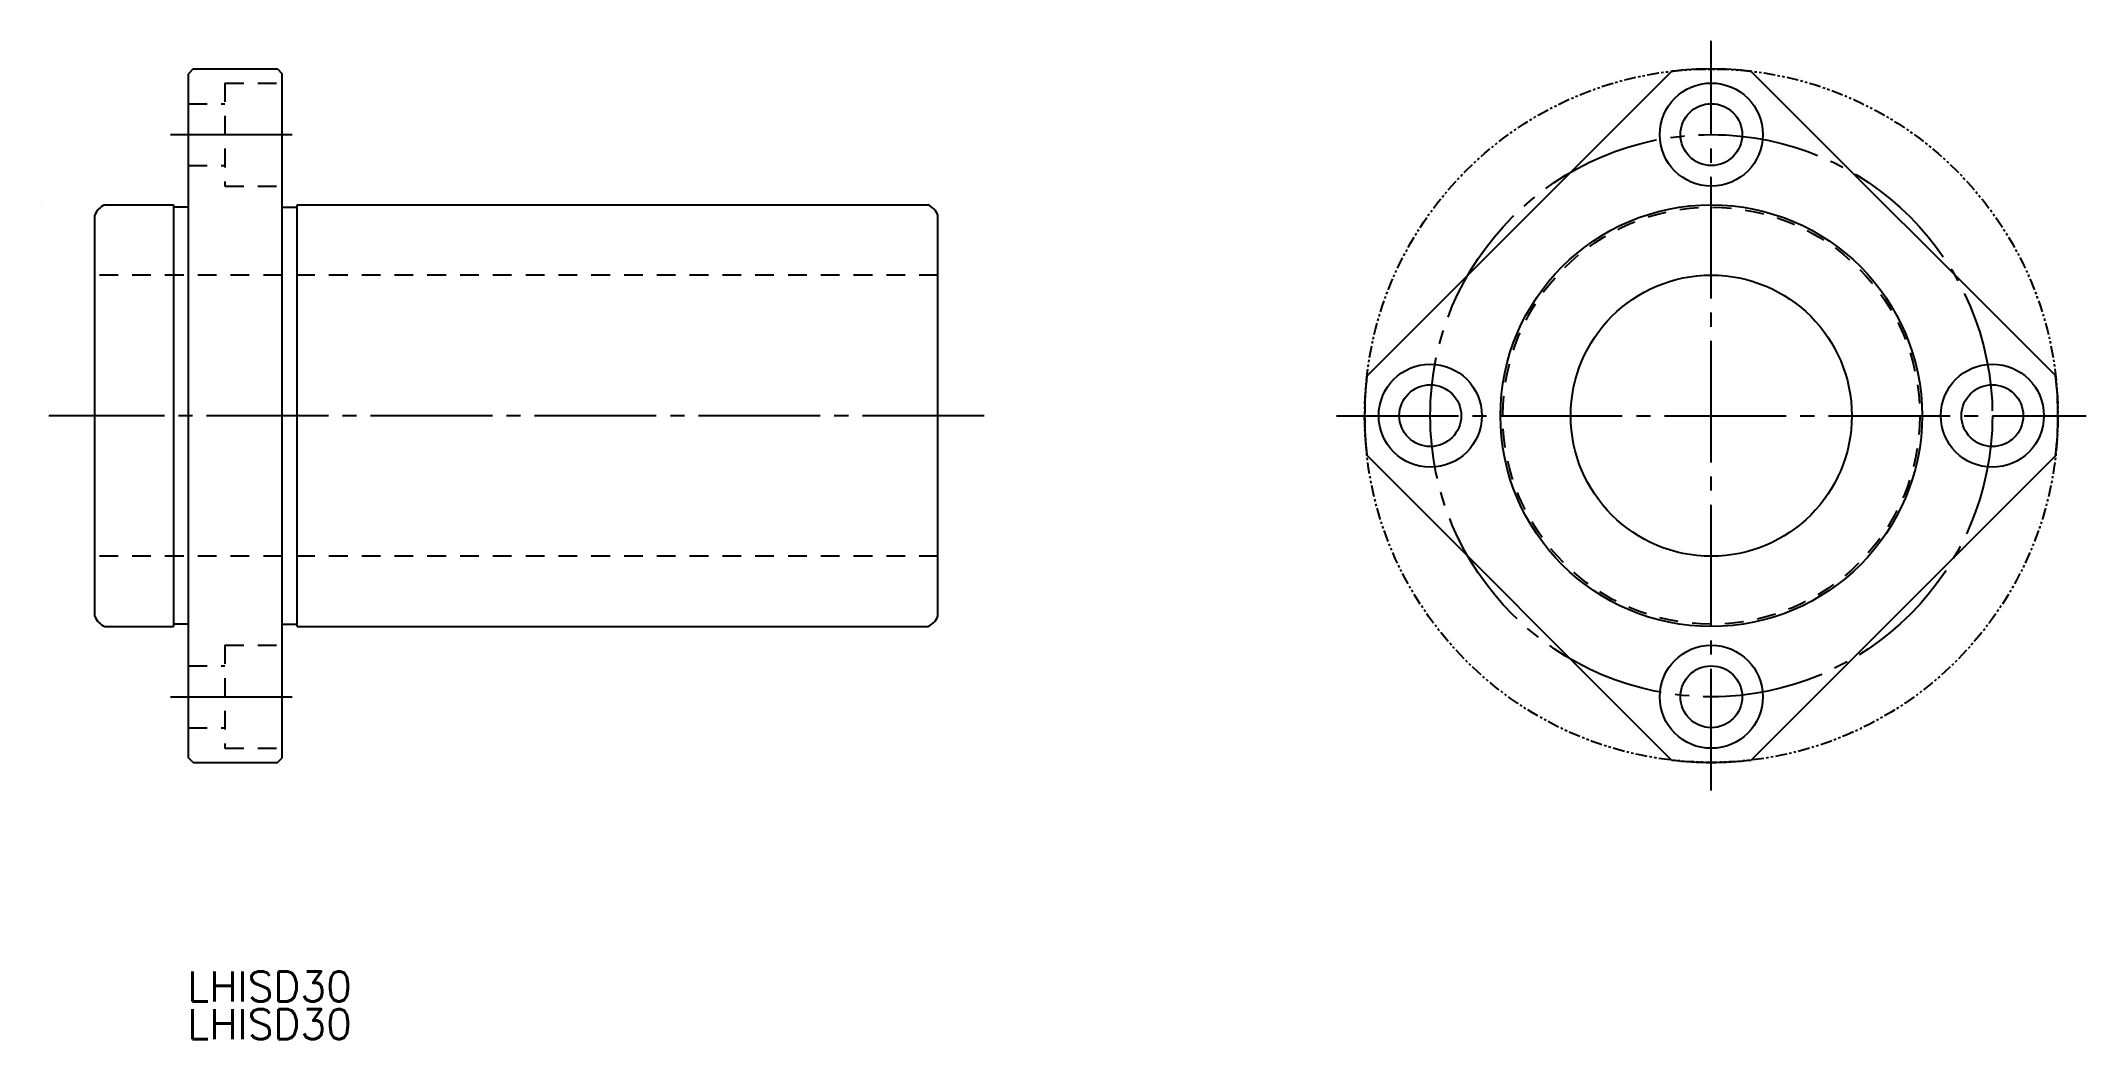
# Model space of a CAD drawing. Extents: x 53 to 271, y 409 to 516.
import ezdxf

# ---------------------------------------------------------------- set-up
doc = ezdxf.new("R2010")
doc.units = 0
for name, pattern in [('CENTER', [17.5, 13, -1.5, 1.5, -1.5]), ('DASHED', [3.5, 2, -1.5]), ('PHANTOM', [2.5, 1.25, -0.25, 0.25, -0.25, 0.25, -0.25])]:
    doc.linetypes.add(name, pattern=pattern)
doc.layers.get('0').update_dxf_attribs({"linetype": 'CONTINUOUS'})
doc.layers.add('CENTER', color=1, linetype='CENTER')
doc.styles.get("Standard").update_dxf_attribs({"font": 'txt.shx', "bigfont": '@extfont2.shx'})

msp = doc.modelspace()

# ---------------------------------------------------------------- linework, layer by layer
at = {"color": 7, "linetype": 'CONTINUOUS'}
for p, q in [((69.34, 512.6), (68.84, 512.1)), ((68.84, 439.1), (68.84, 512.1)), ((69.34, 512.6), (78.34, 512.6)), ((78.34, 512.6), (78.84, 512.1)), ((78.84, 439.1), (78.84, 512.1)), ((227.14, 512.35), (194.64, 479.86)), ((268.15, 479.86), (235.65, 512.35)), ((53.09, 498.1), (53.09, 498.1)), ((59.93, 498.1), (67.24, 498.1)), ((67.24, 498.1), (67.24, 453.1)), ((68.84, 497.85), (67.24, 497.85)), ((78.84, 497.85), (80.44, 497.85)), ((80.44, 498.1), (147.75, 498.1)), ((80.44, 453.1), (80.44, 498.1)), ((58.84, 454.19), (58.84, 497.01)), ((148.84, 454.19), (148.84, 497.01)), ((227.14, 438.84), (194.64, 471.34)), ((268.15, 471.34), (235.65, 438.84)), ((59.93, 453.1), (67.24, 453.1)), ((68.84, 453.35), (67.24, 453.35)), ((78.84, 453.35), (80.44, 453.35)), ((80.44, 453.1), (147.75, 453.1)), ((69.34, 438.6), (68.84, 439.1)), ((78.34, 438.6), (78.84, 439.1)), ((69.34, 438.6), (78.34, 438.6))]:
    msp.add_line(p, q, dxfattribs=at)
at = {"color": 3, "linetype": 'DASHED'}
for p, q in [((72.74, 511.1), (72.74, 500.1)), ((72.74, 511.1), (78.84, 511.1)), ((68.84, 508.9), (72.74, 508.9)), ((68.84, 502.3), (72.74, 502.3)), ((72.74, 500.1), (78.84, 500.1)), ((148.84, 490.6), (58.84, 490.6)), ((148.84, 460.6), (58.84, 460.6)), ((72.74, 451.1), (78.84, 451.1)), ((72.74, 451.1), (72.74, 440.1)), ((68.84, 448.9), (72.74, 448.9)), ((68.84, 442.3), (72.74, 442.3)), ((72.74, 440.1), (78.84, 440.1))]:
    msp.add_line(p, q, dxfattribs=at)
at = {"color": 3, "linetype": 'PHANTOM'}
msp.add_circle((231.39, 475.6), 37, dxfattribs=at)
at = {"color": 7, "linetype": 'CONTINUOUS'}
for centre, radius in [((231.39, 505.6), 5.5), ((231.39, 505.6), 3.3), ((231.39, 475.6), 22.5), ((231.39, 475.6), 15), ((201.39, 475.6), 5.5), ((261.39, 475.6), 5.5), ((201.39, 475.6), 3.3), ((261.39, 475.6), 3.3), ((231.39, 445.6), 5.5), ((231.39, 445.6), 3.3)]:
    msp.add_circle(centre, radius, dxfattribs=at)
at = {"color": 3, "linetype": 'DASHED'}
msp.add_circle((231.39, 475.6), 22.25, dxfattribs=at)
at = {"color": 7, "linetype": 'CONTINUOUS'}
for centre, radius, start, end in [((231.39, 475.6), 37, 83.3917, 96.6083), ((60.69, 496.25), 2, 112.3316, 157.6684), ((146.99, 496.25), 2, 22.3316, 67.6684), ((231.39, 475.6), 37, 173.3917, 186.6083), ((231.39, 475.6), 37, 353.3917, 6.6083), ((60.69, 454.95), 2, 202.3316, 247.6684), ((146.99, 454.95), 2, 292.3316, 337.6684), ((231.39, 475.6), 37, 263.3917, 276.6083)]:
    msp.add_arc(centre, radius, start, end, dxfattribs=at)
at = {"layer": 'CENTER', "color": 1, "linetype": 'CENTER'}
for p, q in [((231.39, 435.6), (231.39, 515.6)), ((66.92, 505.6), (81.19, 505.6)), ((153.78, 475.6), (53.94, 475.6)), ((191.39, 475.6), (271.39, 475.6)), ((66.92, 445.6), (81.19, 445.6))]:
    msp.add_line(p, q, dxfattribs=at)
msp.add_circle((231.39, 475.6), 30, dxfattribs=at)

# ---------------------------------------------------------------- texts
at = {"color": 7, "linetype": 'CONTINUOUS'}
for p in [(68.73, 413.09), (68.73, 409.07)]:
    msp.add_text('LHISD30', height=3.2, dxfattribs=at).set_placement(p)

doc.saveas('drawing.dxf')
